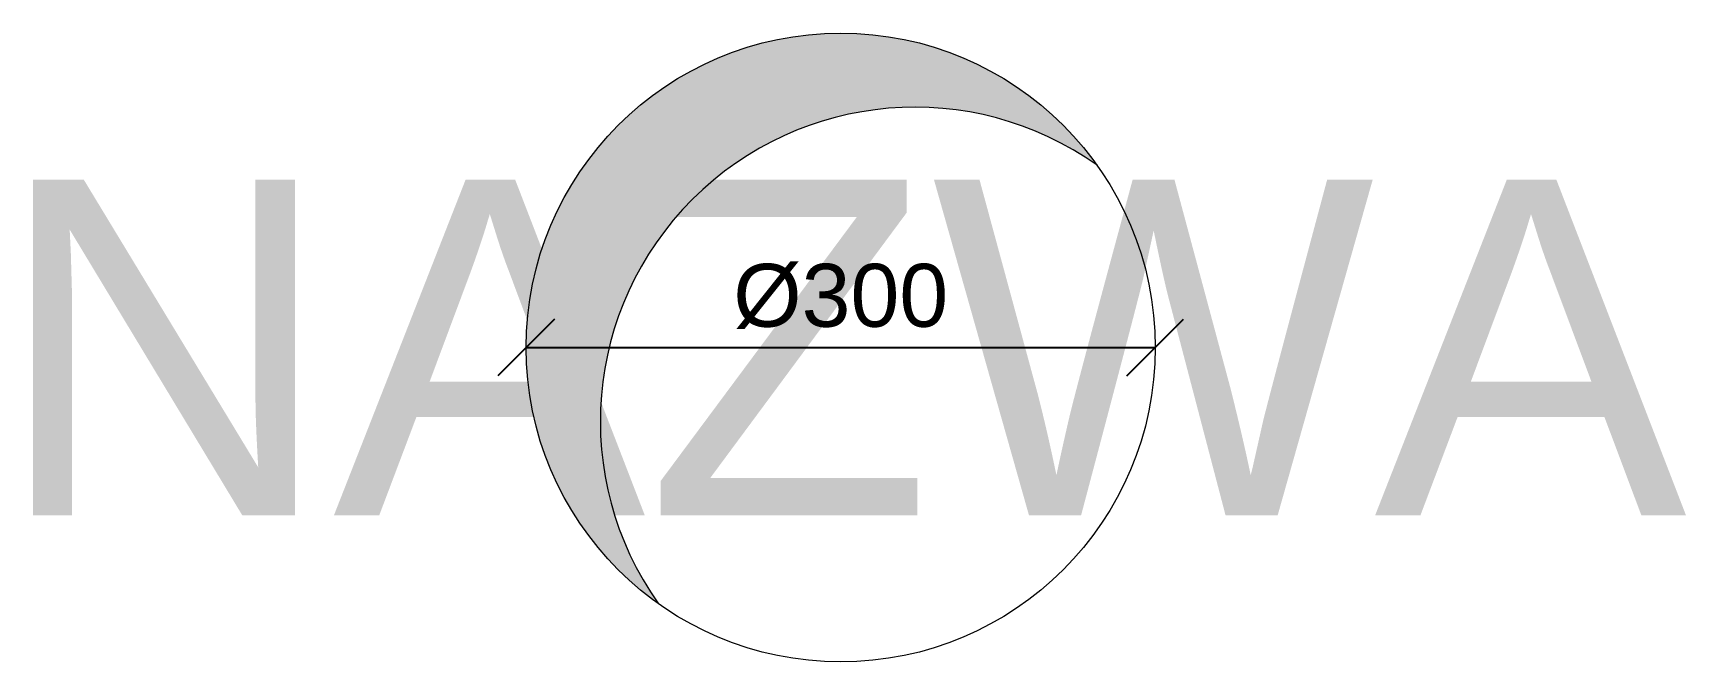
# Model space of a CAD drawing. Header units: millimetres. Extents: x -385 to 403, y -150 to 150.
import ezdxf
from ezdxf.enums import TextEntityAlignment as Align

# ---------------------------------------------------------------- set-up
doc = ezdxf.new("R2010")
doc.units = ezdxf.units.MM
doc.header["$LTSCALE"] = 10
doc.header["$MEASUREMENT"] = 0
doc.layers.get('Defpoints').update_dxf_attribs({"color": 2, "lineweight": 50})
doc.layers.add('G-Bloki niewidoczna', color=7, linetype='Continuous', plot=False)
doc.layers.add('G-Opisy', color=2, linetype='Continuous', lineweight=18)
doc.layers.add('G-Otwory', color=6, linetype='Continuous', lineweight=15)
doc.styles.add('Arial-GG', font='arial.ttf')
doc.dimstyles.new('W-1 do 50-GG mm', dxfattribs={"dimscale": 50, "dimtxt": 2, "dimasz": 1.8, "dimexe": 1.5, "dimexo": 0, "dimgap": 0.6, "dimtad": 1, "dimdec": 1, "dimrnd": 1, "dimtxsty": 'Arial-GG', "dimblk": 'OBLIQUE', "dimcen": 0, "dimdle": 1, "dimclrd": 4, "dimclre": 4, "dimclrt": 7, "dimadec": 1, "dimazin": 0, "dimtfac": 1, "dimtdec": 1, "dimtix": 1, "dimtmove": 0, "dimatfit": 2, "dimfxl": 1.5, "dimfxlon": 1, "dimlwd": -1, "dimlwe": -1, "dimarcsym": 0})

# ---------------------------------------------------------------- blocks, each defined once
blk = doc.blocks.new('_Oblique')
at = {"color": 0, "linetype": 'ByBlock', "lineweight": -2}
blk.add_line((-0.5, -0.5), (0.5, 0.5), dxfattribs=at)
blk = doc.blocks.new('*D1')
at = {"layer": 'Defpoints', "color": 0, "ltscale": 2, "transparency": 16777216}
for p in [(-150, 0), (150, 0)]:
    blk.add_point(p, dxfattribs=at)
at = {"layer": 'G-Bloki niewidoczna', "color": 1, "ltscale": 2, "transparency": 16777216}
blk.add_line((-150, 0), (150, 0), dxfattribs=at)
at = {"layer": 'G-Bloki niewidoczna', "color": 1, "ltscale": 2, "transparency": 16777216, "xscale": 27, "yscale": 27, "zscale": 27, "rotation": 180}
blk.add_blockref('_Oblique', (-150, 0), dxfattribs=at)
at = {"layer": 'G-Bloki niewidoczna', "color": 1, "ltscale": 2, "transparency": 16777216, "xscale": 27, "yscale": 27, "zscale": 27}
blk.add_blockref('_Oblique', (150, 0), dxfattribs=at)
at = {"layer": 'G-Bloki niewidoczna', "color": 1, "ltscale": 2, "transparency": 16777216, "insert": (0, 24.33), "char_height": 30, "attachment_point": 5, "style": 'Arial-GG'}
blk.add_mtext('%%c300', dxfattribs=at)

msp = doc.modelspace()

# ---------------------------------------------------------------- hatches: boundary and pattern name
at = {"layer": 'G-Otwory', "ltscale": 2}
msp.add_hatch(color=256, dxfattribs=at).paths.add_polyline_path([(-86.9, -122.26, -1.183216), (122.26, 86.9, 0.845154)])

# ---------------------------------------------------------------- linework, layer by layer
msp.add_circle((0, 0), 150, dxfattribs=at)
msp.add_arc((35.36, -35.36), 150, 54.59407, 215.40593, dxfattribs=at)

# ---------------------------------------------------------------- texts
at = {"layer": 'G-Opisy', "ltscale": 2, "style": 'Arial-GG'}
msp.add_attdef('NAZWA', text='OSŻ-1/0', height=160, dxfattribs=at).set_placement((0, 0), align=Align.MIDDLE_CENTER)

# ---------------------------------------------------------------- dimensions: what is measured, and where the dimension line sits
at = {"layer": 'G-Bloki niewidoczna', "ltscale": 2}
dim = msp.add_diameter_dim_2p(p1=(-150, 0), p2=(150, 0), dimstyle='W-1 do 50-GG mm', override={"dimscale": 15, "dimclrd": 1, "dimclre": 1, "dimclrt": 1, "dimtmove": 2}, dxfattribs=at)
dim.commit()
dim.dimension.update_dxf_attribs({"geometry": '*D1', "text_midpoint": (0, 24.33)})

doc.saveas('drawing.dxf')
